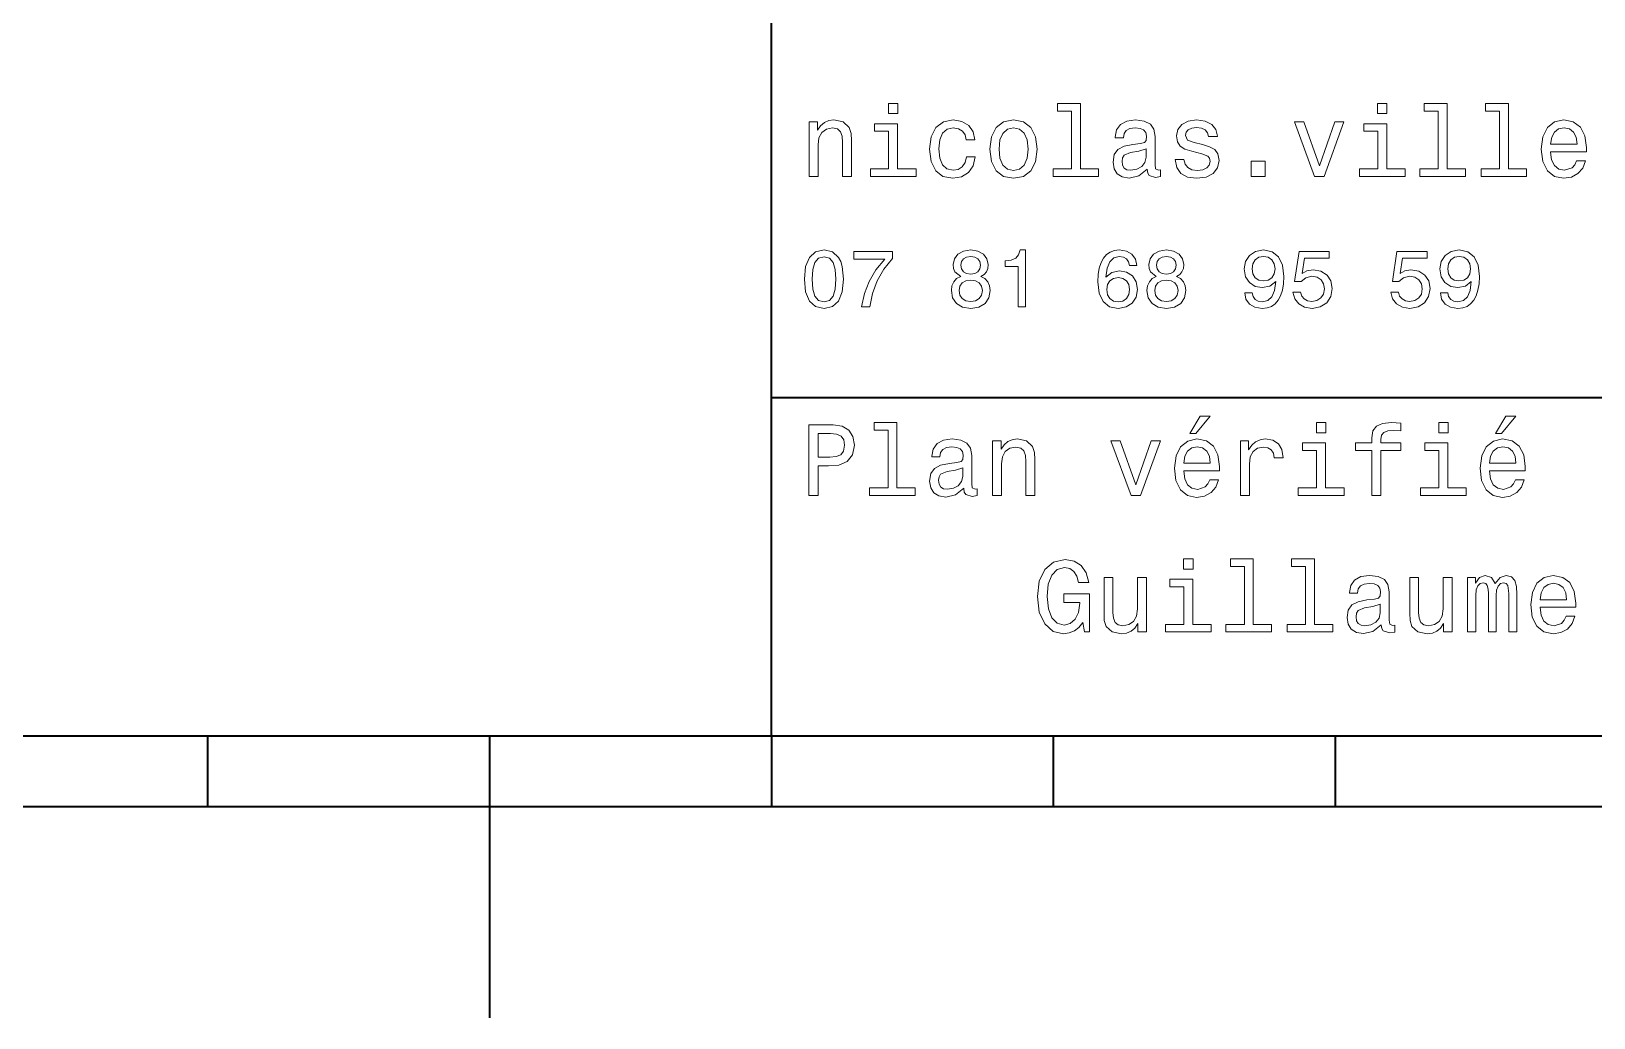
# Model space of a CAD drawing. Extents: x 0 to 420, y 0 to 297.
# Drawn here: x 193.7 to 249.2, y 0 to 35 of the extents above; entities that cross this region are included whole.
import ezdxf

# ---------------------------------------------------------------- set-up
doc = ezdxf.new("R2010")
doc.units = 0

msp = doc.modelspace()

# ---------------------------------------------------------------- linework, layer by layer
at = {"color": 7, "lineweight": 35}
for p, q in [((220, 10), (220, 70)), ((220, 22), (285, 22)), ((10, 10), (410, 10)), ((220, 10), (410, 10)), ((110, 7.5), (310, 7.5))]:
    msp.add_line(p, q, dxfattribs=at)
at = {"color": 7, "lineweight": 35, "ltscale": 0.0625}
for p, q in [((200, 10), (200, 7.5)), ((220, 10), (220, 7.5)), ((230, 10), (230, 7.5)), ((240, 10), (240, 7.5))]:
    msp.add_line(p, q, dxfattribs=at)
at = {"color": 7, "lineweight": 35, "ltscale": 0.25}
msp.add_line((210, 10), (210, 0), dxfattribs=at)
at = {"color": 7, "lineweight": 13}
for points in [[(224.48703, 32.4366), (224.152023, 32.4366), (224.152023, 32.076366), (224.48703, 32.076366)], [(230.643372, 32.170029), (230.643372, 30.116714), (229.991348, 30.116714), (229.991348, 29.850143), (231.608795, 29.850143), (231.608795, 30.116714), (230.960373, 30.116714), (230.960373, 32.4366), (230.146255, 32.4366), (230.146255, 32.170029)], [(241.835739, 32.4366), (241.500717, 32.4366), (241.500717, 32.076366), (241.835739, 32.076366)], [(243.654907, 32.170029), (243.654907, 30.116714), (243.002884, 30.116714), (243.002884, 29.850143), (244.620316, 29.850143), (244.620316, 30.116714), (243.971909, 30.116714), (243.971909, 32.4366), (243.157776, 32.4366), (243.157776, 32.170029)], [(245.823486, 32.170029), (245.823486, 30.116714), (245.171478, 30.116714), (245.171478, 29.850143), (246.78891, 29.850143), (246.78891, 30.116714), (246.140488, 30.116714), (246.140488, 32.4366), (245.32637, 32.4366), (245.32637, 32.170029)], [(221.338623, 29.850143), (221.655624, 29.850143), (221.655624, 30.966858), (221.688034, 31.222622), (221.792511, 31.409943), (221.954605, 31.525215), (222.170746, 31.568443), (222.343658, 31.532419), (222.451736, 31.435158), (222.505768, 31.273054), (222.523773, 31.056915), (222.523773, 29.850143), (222.840775, 29.850143), (222.840775, 31.121758), (222.82637, 31.377522), (222.76152, 31.590057), (222.548996, 31.784582), (222.217575, 31.853025), (222.033859, 31.827808), (221.878967, 31.759365), (221.745682, 31.644091), (221.641205, 31.489193), (221.641205, 31.784582), (221.338623, 31.784582)], [(224.476227, 30.116714), (224.476227, 31.71974), (223.662109, 31.71974), (223.662109, 31.449568), (224.159225, 31.449568), (224.159225, 30.116714), (223.510803, 30.116714), (223.510803, 29.850143), (225.131851, 29.850143), (225.131851, 30.116714)], [(226.907776, 31.143372), (227.221176, 31.143372), (227.156342, 31.431555), (227.001434, 31.658501), (226.760086, 31.79899), (226.446686, 31.853025), (226.100861, 31.780979), (225.837891, 31.57925), (225.672195, 31.25144), (225.614548, 30.811958), (225.668594, 30.37608), (225.830688, 30.051872), (226.086456, 29.850143), (226.435883, 29.7817), (226.745682, 29.835733), (226.98703, 29.987032), (227.15274, 30.224783), (227.224777, 30.541786), (226.922195, 30.541786), (226.868149, 30.340057), (226.767288, 30.188761), (226.623199, 30.0951), (226.446686, 30.066282), (226.226944, 30.113111), (226.068451, 30.257204), (225.971176, 30.491354), (225.938766, 30.822765), (225.971176, 31.146973), (226.072052, 31.381123), (226.234146, 31.525215), (226.446686, 31.575647), (226.634003, 31.543226), (226.77449, 31.460375), (226.868149, 31.323486)], [(227.750717, 30.815561), (227.808365, 30.37608), (227.97406, 30.051872), (228.23703, 29.850143), (228.590057, 29.7817), (228.939484, 29.850143), (229.202454, 30.048271), (229.368149, 30.372478), (229.429398, 30.815561), (229.368149, 31.255043), (229.202454, 31.582851), (228.939484, 31.780979), (228.590057, 31.853025), (228.23703, 31.780979), (227.97406, 31.57925), (227.808365, 31.255043)], [(233.330688, 30.102304), (233.330688, 30.091497), (233.348709, 29.969019), (233.40274, 29.882565), (233.629684, 29.814121), (233.806198, 29.842939), (233.806198, 30.087896), (233.730545, 30.077089), (233.629684, 30.123919), (233.611664, 30.268011), (233.611664, 31.269451), (233.568451, 31.525215), (233.442368, 31.70533), (233.222626, 31.8134), (232.912827, 31.853025), (232.610229, 31.809797), (232.386887, 31.687319), (232.246399, 31.496397), (232.19957, 31.244236), (232.19957, 31.222622), (232.484146, 31.222622), (232.509369, 31.373919), (232.588623, 31.481987), (232.718292, 31.546829), (232.902023, 31.572046), (233.078537, 31.554033), (233.204605, 31.5), (233.280258, 31.40634), (233.305481, 31.276657), (233.291061, 31.125359), (233.233429, 31.049711), (233.08934, 31.013687), (232.819168, 30.984869), (232.509369, 30.920029), (232.289627, 30.804754), (232.159943, 30.62464), (232.120316, 30.358068), (232.156342, 30.120316), (232.268005, 29.943804), (232.44812, 29.832132), (232.696686, 29.792507), (233.031708, 29.868155)], [(235.297546, 30.977665), (234.991348, 31.049711), (234.764404, 31.132565), (234.688766, 31.301872), (234.710373, 31.420748), (234.786026, 31.507204), (234.908508, 31.561239), (235.085022, 31.582851), (235.254318, 31.561239), (235.387604, 31.496397), (235.47406, 31.399136), (235.510086, 31.269451), (235.819885, 31.269451), (235.819885, 31.276657), (235.765854, 31.510807), (235.618149, 31.694523), (235.387604, 31.809797), (235.085022, 31.853025), (234.778824, 31.809797), (234.555481, 31.690922), (234.414978, 31.514408), (234.371765, 31.291065), (234.404175, 31.074928), (234.505035, 30.92363), (234.670746, 30.815561), (234.912109, 30.739912), (235.265137, 30.653458), (235.481262, 30.5634), (235.53891, 30.491354), (235.560516, 30.383286), (235.528091, 30.25), (235.44165, 30.149136), (235.301147, 30.084293), (235.113831, 30.062679), (234.91571, 30.084293), (234.771606, 30.159943), (234.674347, 30.282419), (234.63472, 30.451729), (234.328537, 30.451729), (234.378967, 30.163544), (234.526657, 29.954611), (234.760803, 29.828529), (235.085022, 29.7817), (235.42363, 29.828529), (235.672195, 29.954611), (235.823486, 30.15634), (235.877518, 30.419308), (235.837891, 30.646254), (235.726227, 30.801151), (235.542511, 30.902016)], [(239.267288, 29.850143), (239.60231, 29.850143), (240.30835, 31.784582), (239.980545, 31.784582), (239.4366, 30.224783), (238.881851, 31.784582), (238.55043, 31.784582)], [(241.824921, 30.116714), (241.824921, 31.71974), (241.010803, 31.71974), (241.010803, 31.449568), (241.507935, 31.449568), (241.507935, 30.116714), (240.859512, 30.116714), (240.859512, 29.850143), (242.480545, 29.850143), (242.480545, 30.116714)], [(247.639053, 30.725504), (248.907059, 30.725504), (248.91066, 30.873198), (248.853027, 31.287464), (248.694534, 31.597261), (248.442368, 31.784582), (248.107346, 31.853025), (247.779541, 31.780979), (247.527374, 31.57925), (247.36528, 31.25144), (247.307648, 30.819164), (247.361679, 30.37608), (247.523773, 30.051872), (247.772339, 29.850143), (248.096542, 29.7817), (248.377533, 29.828529), (248.608078, 29.951008), (248.777374, 30.145533), (248.874649, 30.404898), (248.561249, 30.404898), (248.496399, 30.260807), (248.40274, 30.152737), (248.136169, 30.066282), (247.930847, 30.105907), (247.77594, 30.231987), (247.675079, 30.437319), (247.639053, 30.714697)], [(228.074921, 30.819164), (228.107346, 31.143372), (228.208206, 31.377522), (228.370316, 31.521614), (228.590057, 31.572046), (228.806198, 31.521614), (228.968292, 31.381123), (229.069168, 31.143372), (229.105194, 30.819164), (229.069168, 30.491354), (228.968292, 30.253601), (228.806198, 30.109509), (228.590057, 30.062679), (228.370316, 30.109509), (228.208206, 30.253601), (228.107346, 30.491354)], [(247.639053, 30.992075), (247.67868, 31.240633), (247.77594, 31.424351), (247.92363, 31.536022), (248.118164, 31.575647), (248.309082, 31.536022), (248.456772, 31.424351), (248.546829, 31.240633), (248.579254, 30.992075)], [(233.294662, 30.527376), (233.251434, 30.340057), (233.136169, 30.195965), (232.963257, 30.102304), (232.750717, 30.069883), (232.613831, 30.087896), (232.516571, 30.145533), (232.455338, 30.246397), (232.437317, 30.386887), (232.451721, 30.512968), (232.509369, 30.603025), (232.739914, 30.70389), (233.031708, 30.747118), (233.294662, 30.833572)], [(237.015854, 29.850143), (237.51297, 29.850143), (237.51297, 30.386887), (237.015854, 30.386887)], [(221.172913, 26.201731), (221.216141, 25.749281), (221.351578, 25.426514), (221.567719, 25.230549), (221.867432, 25.167149), (222.164261, 25.230549), (222.380402, 25.426514), (222.51297, 25.749281), (222.559082, 26.201731), (222.51297, 26.651299), (222.458206, 26.829971), (222.380402, 26.976946), (222.164261, 27.172913), (221.867432, 27.239193), (221.567719, 27.172913), (221.351578, 26.974064), (221.216141, 26.651299)], [(223.201736, 25.224785), (223.492798, 25.224785), (223.587891, 25.700289), (223.755051, 26.144093), (223.991348, 26.556196), (224.299713, 26.942364), (224.299713, 27.181557), (222.927948, 27.181557), (222.927948, 26.91931), (224.023056, 26.91931), (223.706055, 26.53026), (223.466858, 26.12392), (223.299713, 25.691643)], [(226.714691, 26.302595), (226.567719, 26.221903), (226.466858, 26.10951), (226.403458, 25.9683), (226.383286, 25.798271), (226.429398, 25.541788), (226.561966, 25.342941), (226.778091, 25.216139), (227.072052, 25.167149), (227.363113, 25.216139), (227.579254, 25.342941), (227.711823, 25.541788), (227.760803, 25.798271), (227.737747, 25.9683), (227.677231, 26.10951), (227.573486, 26.221903), (227.429398, 26.302595), (227.544662, 26.371759), (227.625366, 26.46686), (227.674347, 26.582134), (227.691635, 26.723343), (227.645538, 26.927956), (227.52449, 27.09222), (227.328537, 27.198849), (227.072052, 27.239193), (226.812683, 27.198849), (226.616714, 27.09222), (226.492798, 26.927956), (226.44957, 26.723343), (226.463974, 26.582134), (226.51297, 26.46686)], [(228.755035, 25.224785), (229.017288, 25.224785), (229.017288, 27.239193), (228.82132, 27.239193), (228.769455, 27.063402), (228.66571, 26.945246), (228.507202, 26.876081), (228.288177, 26.853027), (228.288177, 26.648417), (228.755035, 26.648417)], [(232.968292, 26.685881), (232.913544, 26.91931), (232.786743, 27.09222), (232.590775, 27.201731), (232.337173, 27.239193), (232.167145, 27.219021), (232.020172, 27.164267), (231.890488, 27.074928), (231.780975, 26.948128), (231.694519, 26.789627), (231.631119, 26.596542), (231.590775, 26.368877), (231.579254, 26.112392), (231.625366, 25.703171), (231.766571, 25.406342), (231.994232, 25.227667), (232.305481, 25.167149), (232.585022, 25.219021), (232.798264, 25.354467), (232.9366, 25.567724), (232.985596, 25.838617), (232.9366, 26.112392), (232.804031, 26.322767), (232.599426, 26.455332), (232.345825, 26.501442), (232.072052, 26.443806), (231.867432, 26.279539), (231.91066, 26.596542), (232.002884, 26.824209), (232.144089, 26.959656), (232.340057, 27.005764), (232.484146, 26.98271), (232.593658, 26.922192), (232.66571, 26.821327), (232.703171, 26.685881)], [(233.654175, 26.302595), (233.507202, 26.221903), (233.406342, 26.10951), (233.342941, 25.9683), (233.322769, 25.798271), (233.368881, 25.541788), (233.501434, 25.342941), (233.717575, 25.216139), (234.01152, 25.167149), (234.302597, 25.216139), (234.518738, 25.342941), (234.651291, 25.541788), (234.700287, 25.798271), (234.677231, 25.9683), (234.616714, 26.10951), (234.51297, 26.221903), (234.368881, 26.302595), (234.484146, 26.371759), (234.564835, 26.46686), (234.613831, 26.582134), (234.631119, 26.723343), (234.585007, 26.927956), (234.463974, 27.09222), (234.268005, 27.198849), (234.01152, 27.239193), (233.752167, 27.198849), (233.556198, 27.09222), (233.432281, 26.927956), (233.389053, 26.723343), (233.403458, 26.582134), (233.452454, 26.46686)], [(236.789627, 25.720463), (236.832855, 25.492796), (236.956772, 25.317003), (237.15274, 25.207495), (237.412109, 25.167149), (237.582123, 25.187321), (237.734863, 25.239195), (237.864548, 25.328531), (237.97406, 25.455332), (238.060516, 25.613834), (238.123917, 25.809799), (238.161377, 26.034584), (238.175797, 26.293949), (238.126801, 26.700289), (237.985596, 26.99712), (237.760803, 27.175793), (237.452454, 27.239193), (237.170029, 27.187321), (236.956772, 27.048992), (236.818436, 26.835735), (236.772339, 26.567724), (236.818436, 26.291067), (236.953888, 26.080692), (237.155624, 25.948128), (237.412109, 25.9049), (237.682999, 25.959656), (237.887604, 26.126802), (237.841492, 25.806917), (237.749283, 25.579252), (237.608063, 25.443806), (237.414978, 25.400578), (237.265137, 25.42075), (237.155624, 25.48415), (237.083572, 25.585016), (237.054749, 25.720463)], [(238.501434, 25.746399), (238.564835, 25.510088), (238.706055, 25.325649), (238.913544, 25.210375), (239.17868, 25.167149), (239.469742, 25.219021), (239.697403, 25.360231), (239.841492, 25.585016), (239.896255, 25.873199), (239.84726, 26.141211), (239.708939, 26.351585), (239.492798, 26.487032), (239.213257, 26.536024), (238.997116, 26.501442), (238.829971, 26.406342), (238.91066, 26.945246), (239.786743, 26.945246), (239.786743, 27.181557), (238.717575, 27.181557), (238.559082, 26.121038), (238.789627, 26.121038), (238.956772, 26.256485), (239.170029, 26.305477), (239.354462, 26.273777), (239.495682, 26.181557), (239.585007, 26.040346), (239.616714, 25.858791), (239.585007, 25.677235), (239.492798, 25.536024), (239.351578, 25.446688), (239.170029, 25.414986), (239.017288, 25.43516), (238.899139, 25.501442), (238.812683, 25.605188), (238.769455, 25.746399)], [(241.971176, 25.746399), (242.034576, 25.510088), (242.175797, 25.325649), (242.383286, 25.210375), (242.648407, 25.167149), (242.939484, 25.219021), (243.167145, 25.360231), (243.311234, 25.585016), (243.365997, 25.873199), (243.317001, 26.141211), (243.17868, 26.351585), (242.96254, 26.487032), (242.682999, 26.536024), (242.466858, 26.501442), (242.299713, 26.406342), (242.380402, 26.945246), (243.256485, 26.945246), (243.256485, 27.181557), (242.187317, 27.181557), (242.028824, 26.121038), (242.259369, 26.121038), (242.426514, 26.256485), (242.639771, 26.305477), (242.824203, 26.273777), (242.965424, 26.181557), (243.054749, 26.040346), (243.086456, 25.858791), (243.054749, 25.677235), (242.96254, 25.536024), (242.82132, 25.446688), (242.639771, 25.414986), (242.48703, 25.43516), (242.368881, 25.501442), (242.282425, 25.605188), (242.239197, 25.746399)], [(243.729111, 25.720463), (243.772339, 25.492796), (243.896255, 25.317003), (244.092224, 25.207495), (244.351593, 25.167149), (244.521606, 25.187321), (244.674347, 25.239195), (244.804031, 25.328531), (244.913544, 25.455332), (245, 25.613834), (245.0634, 25.809799), (245.100861, 26.034584), (245.11528, 26.293949), (245.066284, 26.700289), (244.925079, 26.99712), (244.700287, 27.175793), (244.391937, 27.239193), (244.109512, 27.187321), (243.896255, 27.048992), (243.757919, 26.835735), (243.711823, 26.567724), (243.757919, 26.291067), (243.893372, 26.080692), (244.095093, 25.948128), (244.351593, 25.9049), (244.622482, 25.959656), (244.827087, 26.126802), (244.780975, 25.806917), (244.688766, 25.579252), (244.547546, 25.443806), (244.354462, 25.400578), (244.204605, 25.42075), (244.095093, 25.48415), (244.023056, 25.585016), (243.994232, 25.720463)], [(221.44957, 26.201731), (221.472626, 26.550434), (221.544662, 26.801153), (221.674347, 26.948128), (221.867432, 27), (222.057632, 26.948128), (222.187317, 26.801153), (222.259369, 26.550434), (222.282425, 26.201731), (222.259369, 25.850145), (222.187317, 25.599424), (222.057632, 25.45245), (221.867432, 25.40346), (221.674347, 25.45245), (221.544662, 25.599424), (221.472626, 25.850145)], [(226.723343, 26.700289), (226.746399, 26.827091), (226.815567, 26.925074), (226.925079, 26.985592), (227.072052, 27.008646), (227.216141, 26.985592), (227.325653, 26.925074), (227.394806, 26.827091), (227.420746, 26.700289), (227.394806, 26.570606), (227.325653, 26.469742), (227.216141, 26.40346), (227.072052, 26.383286), (226.925079, 26.406342), (226.815567, 26.469742), (226.746399, 26.570606)], [(233.662827, 26.700289), (233.685883, 26.827091), (233.755035, 26.925074), (233.864548, 26.985592), (234.01152, 27.008646), (234.155624, 26.985592), (234.265137, 26.925074), (234.33429, 26.827091), (234.360229, 26.700289), (234.33429, 26.570606), (234.265137, 26.469742), (234.155624, 26.40346), (234.01152, 26.383286), (233.864548, 26.406342), (233.755035, 26.469742), (233.685883, 26.570606)], [(237.05188, 26.570606), (237.080688, 26.749281), (237.161377, 26.890491), (237.288177, 26.979828), (237.452454, 27.011528), (237.622482, 26.979828), (237.752167, 26.890491), (237.832855, 26.752163), (237.864548, 26.573488), (237.832855, 26.391932), (237.752167, 26.256485), (237.619598, 26.172913), (237.443802, 26.144093), (237.285309, 26.172913), (237.161377, 26.256485), (237.080688, 26.38905)], [(243.991348, 26.570606), (244.020172, 26.749281), (244.100861, 26.890491), (244.227661, 26.979828), (244.391937, 27.011528), (244.561966, 26.979828), (244.69165, 26.890491), (244.772339, 26.752163), (244.804031, 26.573488), (244.772339, 26.391932), (244.69165, 26.256485), (244.559082, 26.172913), (244.383286, 26.144093), (244.224792, 26.172913), (244.100861, 26.256485), (244.020172, 26.38905)], [(226.659943, 25.804035), (226.685883, 25.956774), (226.769455, 26.072046), (226.899139, 26.146975), (227.072052, 26.172913), (227.242081, 26.146975), (227.371765, 26.072046), (227.455338, 25.956774), (227.484146, 25.804035), (227.455338, 25.639771), (227.371765, 25.515852), (227.242081, 25.43516), (227.072052, 25.409224), (226.899139, 25.43516), (226.769455, 25.515852), (226.685883, 25.639771)], [(232.706055, 25.835735), (232.674347, 25.654181), (232.593658, 25.515852), (232.463974, 25.423632), (232.302597, 25.394814), (232.132568, 25.423632), (232.002884, 25.51297), (231.919312, 25.651299), (231.893372, 25.832853), (231.922195, 26.011528), (232.002884, 26.146975), (232.135452, 26.233431), (232.314117, 26.265131), (232.469742, 26.233431), (232.593658, 26.149857), (232.674347, 26.01441)], [(233.599426, 25.804035), (233.625366, 25.956774), (233.708939, 26.072046), (233.838623, 26.146975), (234.01152, 26.172913), (234.181549, 26.146975), (234.311234, 26.072046), (234.394806, 25.956774), (234.42363, 25.804035), (234.394806, 25.639771), (234.311234, 25.515852), (234.181549, 25.43516), (234.01152, 25.409224), (233.838623, 25.43516), (233.708939, 25.515852), (233.625366, 25.639771)], [(224.137604, 20.850864), (224.137604, 18.79755), (223.485596, 18.79755), (223.485596, 18.530979), (225.103027, 18.530979), (225.103027, 18.79755), (224.454605, 18.79755), (224.454605, 21.117435), (223.640488, 21.117435), (223.640488, 20.850864)], [(234.84726, 20.728386), (235.059799, 20.728386), (235.560516, 21.340778), (235.207489, 21.340778)], [(239.667145, 21.117435), (239.332138, 21.117435), (239.332138, 20.757204), (239.667145, 20.757204)], [(241.295395, 20.130404), (241.295395, 18.530979), (241.612396, 18.530979), (241.612396, 20.130404), (242.332855, 20.130404), (242.332855, 20.400576), (241.612396, 20.400576), (241.612396, 20.519451), (241.637604, 20.663544), (241.720459, 20.760807), (241.860947, 20.818443), (242.062683, 20.840057), (242.332855, 20.825647), (242.332855, 21.099422), (241.990631, 21.117435), (241.680832, 21.085014), (241.464691, 20.987751), (241.335022, 20.818443), (241.295395, 20.577089), (241.295395, 20.400576), (240.715424, 20.400576), (240.715424, 20.130404)], [(244.004318, 21.117435), (243.669312, 21.117435), (243.669312, 20.757204), (244.004318, 20.757204)], [(245.690201, 20.728386), (245.90274, 20.728386), (246.403458, 21.340778), (246.05043, 21.340778)], [(221.324203, 18.530979), (221.655624, 18.530979), (221.655624, 19.586454), (222.023056, 19.586454), (222.394089, 19.604465), (222.689484, 19.730547), (222.880402, 19.975504), (222.945251, 20.310518), (222.894806, 20.620316), (222.750717, 20.847261), (222.51297, 20.98415), (222.188766, 21.030979), (221.324203, 21.030979)], [(222.098709, 20.724783), (222.314835, 20.703169), (222.473343, 20.634726), (222.567001, 20.508644), (222.599426, 20.310518), (222.5634, 20.101583), (222.466141, 19.975504), (222.30043, 19.910662), (222.073486, 19.892651), (221.655624, 19.892651), (221.655624, 20.724783)], [(226.824921, 18.78314), (226.824921, 18.772333), (226.842941, 18.649855), (226.896973, 18.5634), (227.123917, 18.494957), (227.30043, 18.523775), (227.30043, 18.768732), (227.224777, 18.757925), (227.123917, 18.804754), (227.105911, 18.948847), (227.105911, 19.950287), (227.062683, 20.206051), (226.9366, 20.386166), (226.716858, 20.494236), (226.407059, 20.533861), (226.104462, 20.490633), (225.881119, 20.368155), (225.740631, 20.177233), (225.693802, 19.925072), (225.693802, 19.903458), (225.978394, 19.903458), (226.003601, 20.054754), (226.082855, 20.162823), (226.21254, 20.227665), (226.396255, 20.252882), (226.572769, 20.234869), (226.698853, 20.180836), (226.77449, 20.087175), (226.799713, 19.957493), (226.785309, 19.806194), (226.727661, 19.730547), (226.583572, 19.694523), (226.3134, 19.665705), (226.003601, 19.600864), (225.783859, 19.48559), (225.654175, 19.305475), (225.614548, 19.038904), (225.650574, 18.801151), (225.762253, 18.62464), (225.942368, 18.512968), (226.190918, 18.473343), (226.52594, 18.54899)], [(227.844376, 18.530979), (228.161377, 18.530979), (228.161377, 19.647694), (228.193802, 19.903458), (228.298279, 20.090778), (228.460373, 20.206051), (228.676514, 20.249279), (228.849426, 20.213255), (228.957489, 20.115993), (229.011536, 19.95389), (229.029541, 19.737751), (229.029541, 18.530979), (229.346542, 18.530979), (229.346542, 19.802593), (229.332138, 20.058357), (229.267288, 20.270893), (229.054749, 20.465418), (228.723343, 20.533861), (228.539627, 20.508644), (228.38472, 20.440201), (228.251434, 20.324926), (228.146973, 20.170029), (228.146973, 20.465418), (227.844376, 20.465418)], [(234.627518, 19.40634), (235.895538, 19.40634), (235.899139, 19.554033), (235.841492, 19.9683), (235.682999, 20.278097), (235.430832, 20.465418), (235.095825, 20.533861), (234.768005, 20.461815), (234.515854, 20.260086), (234.353745, 19.932276), (234.296112, 19.5), (234.350143, 19.056915), (234.512253, 18.732708), (234.760803, 18.530979), (235.085022, 18.462536), (235.365997, 18.509365), (235.596542, 18.631844), (235.765854, 18.826368), (235.863113, 19.085733), (235.549713, 19.085733), (235.484863, 18.941643), (235.391205, 18.833572), (235.124634, 18.747118), (234.919312, 18.786743), (234.764404, 18.912823), (234.663544, 19.118155), (234.627518, 19.395533)], [(236.637604, 18.530979), (236.954605, 18.530979), (236.954605, 19.636887), (236.98703, 19.903458), (237.08429, 20.094379), (237.242798, 20.209654), (237.455338, 20.249279), (237.613831, 20.224062), (237.732712, 20.152016), (237.804749, 20.029537), (237.829971, 19.863832), (238.150574, 19.863832), (238.107346, 20.155619), (237.988464, 20.364553), (237.790344, 20.490633), (237.520172, 20.533861), (237.336456, 20.505043), (237.177948, 20.432997), (237.03746, 20.310518), (236.925797, 20.144812), (236.925797, 20.465418), (236.637604, 20.465418)], [(245.470459, 19.40634), (246.73848, 19.40634), (246.742081, 19.554033), (246.684448, 19.9683), (246.52594, 20.278097), (246.273773, 20.465418), (245.938766, 20.533861), (245.610962, 20.461815), (245.358795, 20.260086), (245.196686, 19.932276), (245.139053, 19.5), (245.193085, 19.056915), (245.355194, 18.732708), (245.603745, 18.530979), (245.927948, 18.462536), (246.208939, 18.509365), (246.439484, 18.631844), (246.608795, 18.826368), (246.706055, 19.085733), (246.392654, 19.085733), (246.32782, 18.941643), (246.234146, 18.833572), (245.967575, 18.747118), (245.762253, 18.786743), (245.607346, 18.912823), (245.506485, 19.118155), (245.470459, 19.395533)], [(232.76152, 18.530979), (233.096542, 18.530979), (233.802597, 20.465418), (233.474777, 20.465418), (232.930832, 18.905619), (232.376083, 20.465418), (232.044662, 20.465418)], [(234.627518, 19.672911), (234.667145, 19.921469), (234.764404, 20.105186), (234.912109, 20.216858), (235.106628, 20.256483), (235.297546, 20.216858), (235.445251, 20.105186), (235.535309, 19.921469), (235.567719, 19.672911)], [(239.656342, 18.79755), (239.656342, 20.400576), (238.842224, 20.400576), (238.842224, 20.130404), (239.33934, 20.130404), (239.33934, 18.79755), (238.690918, 18.79755), (238.690918, 18.530979), (240.311966, 18.530979), (240.311966, 18.79755)], [(243.993515, 18.79755), (243.993515, 20.400576), (243.179398, 20.400576), (243.179398, 20.130404), (243.676514, 20.130404), (243.676514, 18.79755), (243.028107, 18.79755), (243.028107, 18.530979), (244.649139, 18.530979), (244.649139, 18.79755)], [(245.470459, 19.672911), (245.510086, 19.921469), (245.607346, 20.105186), (245.755051, 20.216858), (245.94957, 20.256483), (246.140488, 20.216858), (246.288193, 20.105186), (246.37825, 19.921469), (246.41066, 19.672911)], [(226.78891, 19.208212), (226.745682, 19.020893), (226.630402, 18.876801), (226.457489, 18.78314), (226.244965, 18.750719), (226.108063, 18.768732), (226.010803, 18.826368), (225.94957, 18.927233), (225.931549, 19.067722), (225.945969, 19.193804), (226.003601, 19.283861), (226.234146, 19.384726), (226.52594, 19.427954), (226.78891, 19.514408)], [(231.046097, 14.025577), (231.10733, 13.690562), (231.287445, 13.690562), (231.287445, 15.041427), (230.376068, 15.041427), (230.376068, 14.73523), (230.938034, 14.73523), (230.938034, 14.713617), (230.894806, 14.382205), (230.779526, 14.137248), (230.603012, 13.982349), (230.38327, 13.931917), (230.138321, 13.996758), (229.947388, 14.191282), (229.824921, 14.511888), (229.781693, 14.951369), (229.82132, 15.387248), (229.943787, 15.707853), (230.138321, 15.902378), (230.401291, 15.970821), (230.581406, 15.934798), (230.729095, 15.833934), (230.837158, 15.664625), (230.898407, 15.43768), (231.255035, 15.43768), (231.161377, 15.783502), (230.984863, 16.042868), (230.736298, 16.201368), (230.422897, 16.259007), (230.012238, 16.168949), (229.702438, 15.90598), (229.504318, 15.491714), (229.435867, 14.940562), (229.504318, 14.385807), (229.702438, 13.971542), (229.994217, 13.708573), (230.361664, 13.622118), (230.566986, 13.650937), (230.750702, 13.722983), (230.90921, 13.849064)], [(234.958206, 16.277018), (234.623184, 16.277018), (234.623184, 15.916787), (234.958206, 15.916787)], [(236.777359, 16.010447), (236.777359, 13.957133), (236.125351, 13.957133), (236.125351, 13.690562), (237.742783, 13.690562), (237.742783, 13.957133), (237.094376, 13.957133), (237.094376, 16.277018), (236.280243, 16.277018), (236.280243, 16.010447)], [(238.945953, 16.010447), (238.945953, 13.957133), (238.29393, 13.957133), (238.29393, 13.690562), (239.911377, 13.690562), (239.911377, 13.957133), (239.262955, 13.957133), (239.262955, 16.277018), (238.448837, 16.277018), (238.448837, 16.010447)], [(233.301147, 15.625), (232.984131, 15.625), (232.984131, 14.508286), (232.94812, 14.248919), (232.843643, 14.0616), (232.681549, 13.946326), (232.469009, 13.910303), (232.299698, 13.939121), (232.191635, 14.025577), (232.130386, 14.173271), (232.115982, 14.382205), (232.115982, 15.625), (231.798981, 15.625), (231.798981, 14.353387), (231.809784, 14.097623), (231.878235, 13.885087), (232.087158, 13.690562), (232.42218, 13.622118), (232.602295, 13.647335), (232.757187, 13.712176), (232.890472, 13.823848), (232.99855, 13.985951), (232.99855, 13.690562), (233.301147, 13.690562)], [(234.947388, 13.957133), (234.947388, 15.560159), (234.13327, 15.560159), (234.13327, 15.289986), (234.630386, 15.289986), (234.630386, 13.957133), (233.981979, 13.957133), (233.981979, 13.690562), (235.603012, 13.690562), (235.603012, 13.957133)], [(241.63327, 13.942723), (241.63327, 13.931917), (241.651291, 13.809439), (241.705322, 13.722983), (241.932266, 13.654539), (242.10878, 13.683357), (242.10878, 13.928314), (242.033127, 13.917507), (241.932266, 13.964337), (241.914246, 14.10843), (241.914246, 15.109871), (241.871033, 15.365634), (241.744949, 15.54575), (241.525208, 15.653819), (241.215408, 15.693444), (240.912811, 15.650216), (240.689468, 15.527738), (240.548981, 15.336816), (240.502151, 15.084655), (240.502151, 15.063041), (240.786728, 15.063041), (240.811951, 15.214337), (240.891205, 15.322407), (241.020874, 15.387248), (241.204605, 15.412464), (241.381119, 15.394453), (241.507187, 15.340418), (241.58284, 15.246758), (241.608063, 15.117075), (241.593643, 14.965778), (241.536011, 14.89013), (241.391922, 14.854107), (241.12175, 14.825289), (240.811951, 14.760447), (240.592209, 14.645173), (240.462524, 14.465058), (240.422897, 14.198487), (240.458923, 13.960735), (240.570587, 13.784223), (240.750702, 13.672551), (240.999268, 13.632925), (241.33429, 13.708573)], [(244.144073, 15.625), (243.827072, 15.625), (243.827072, 14.508286), (243.791046, 14.248919), (243.686584, 14.0616), (243.52449, 13.946326), (243.311951, 13.910303), (243.142639, 13.939121), (243.034576, 14.025577), (242.973328, 14.173271), (242.958923, 14.382205), (242.958923, 15.625), (242.641922, 15.625), (242.641922, 14.353387), (242.652725, 14.097623), (242.721176, 13.885087), (242.930099, 13.690562), (243.265121, 13.622118), (243.445236, 13.647335), (243.600128, 13.712176), (243.733414, 13.823848), (243.841492, 13.985951), (243.841492, 13.690562), (244.144073, 13.690562)], [(244.695236, 13.690562), (244.987015, 13.690562), (244.987015, 14.983789), (245.005035, 15.178314), (245.059067, 15.318804), (245.141922, 15.401657), (245.249985, 15.434078), (245.336441, 15.40526), (245.394073, 15.333214), (245.422897, 15.210735), (245.433701, 15.048632), (245.433701, 13.690562), (245.707474, 13.690562), (245.707474, 14.983789), (245.725494, 15.174712), (245.779526, 15.315202), (245.865982, 15.401657), (245.974045, 15.434078), (246.060501, 15.40526), (246.118149, 15.333214), (246.154175, 15.048632), (246.154175, 13.690562), (246.445953, 13.690562), (246.445953, 15.027018), (246.427948, 15.304395), (246.3703, 15.516932), (246.255035, 15.646614), (246.067719, 15.693444), (245.847977, 15.621398), (245.678665, 15.412464), (245.54538, 15.617796), (245.322037, 15.693444), (245.116699, 15.621398), (244.976212, 15.419669), (244.976212, 15.625), (244.695236, 15.625)], [(247.267273, 14.565923), (248.535294, 14.565923), (248.538895, 14.713617), (248.481262, 15.127882), (248.322754, 15.43768), (248.070587, 15.625), (247.73558, 15.693444), (247.407776, 15.621398), (247.155609, 15.419669), (246.9935, 15.091859), (246.935867, 14.659582), (246.989899, 14.216499), (247.152008, 13.892291), (247.400558, 13.690562), (247.724777, 13.622118), (248.005753, 13.668948), (248.236298, 13.791427), (248.405609, 13.985951), (248.502869, 14.245317), (248.189468, 14.245317), (248.124634, 14.101225), (248.030975, 13.993155), (247.764404, 13.9067), (247.559067, 13.946326), (247.404175, 14.072407), (247.303299, 14.277738), (247.267273, 14.555116)], [(247.267273, 14.832493), (247.3069, 15.081052), (247.404175, 15.26477), (247.551865, 15.376441), (247.746384, 15.416066), (247.937302, 15.376441), (248.085007, 15.26477), (248.175064, 15.081052), (248.207489, 14.832493)], [(241.597244, 14.367796), (241.554016, 14.180476), (241.438751, 14.036384), (241.265839, 13.942723), (241.053299, 13.910303), (240.916412, 13.928314), (240.819153, 13.985951), (240.757919, 14.086816), (240.739899, 14.227305), (240.754303, 14.353387), (240.811951, 14.443444), (241.042496, 14.544309), (241.33429, 14.587536), (241.597244, 14.673991)]]:
    msp.add_lwpolyline(points, close=True, dxfattribs=at)

doc.saveas('drawing.dxf')
